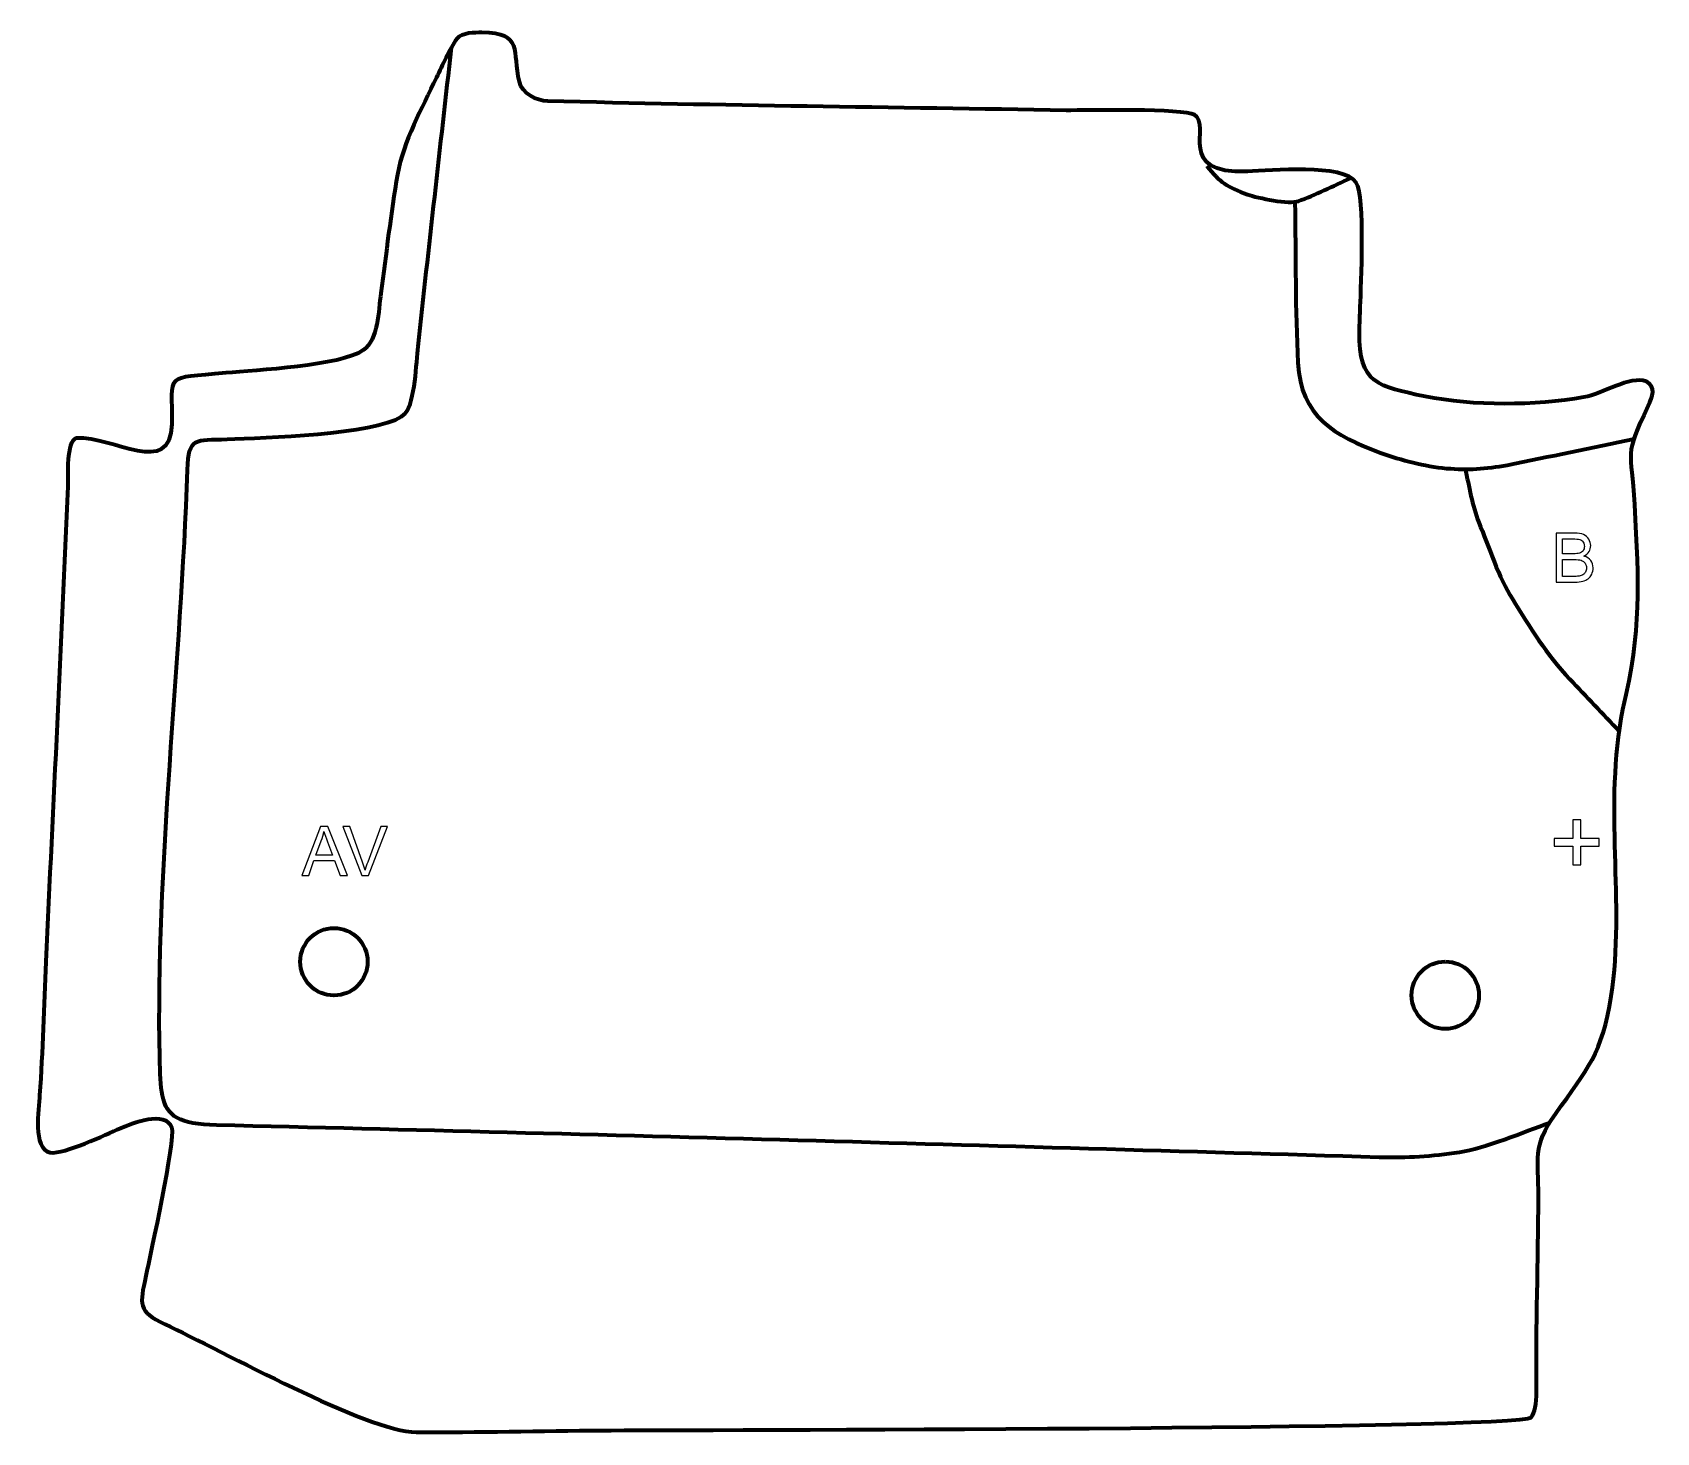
# Model space of a CAD drawing. Header units: millimetres. Extents: x -508 to 95, y 147 to 666.
import ezdxf

# ---------------------------------------------------------------- set-up
doc = ezdxf.new("R2010")
doc.units = ezdxf.units.MM
doc.header["$MEASUREMENT"] = 0
doc.layers.add('layer 2', color=7, linetype='Continuous')
doc.layers.add('layer 3', color=7, linetype='Continuous')

msp = doc.modelspace()

# ---------------------------------------------------------------- linework, layer by layer
at = {"layer": 'layer 2', "color": 142, "lineweight": 200}
for centre in [(-396.3913, 321.4592), (16.2258, 309.0237)]:
    msp.add_ellipse(centre, major_axis=(0, 12.5), ratio=1, dxfattribs=at)
at = {"layer": 'layer 2', "color": 142, "lineweight": 158}
for points, knots in [([(54.8739, 261.5727), (45.6551, 258.2431), (30.6127, 251.9851), (21.5308, 250.6594), (21.5308, 250.6594), (11.0353, 249.1273), (2.2356, 248.5325), (-8.3601, 248.8479), (-8.3601, 248.8479), (-152.1738, 253.1296), (-296.118, 257.3122), (-439.9491, 260.7864), (-439.9491, 260.7864), (-453.8709, 261.1223), (-458.4234, 263.9607), (-460.0465, 271.7481), (-460.0465, 271.7481), (-460.8005, 275.3655), (-460.9225, 280.0509), (-461.0579, 286.0493), (-461.0579, 286.0493), (-462.6269, 355.5207), (-453.113, 432.6444), (-450.754, 504.0636), (-450.754, 504.0636), (-450.3436, 516.5764), (-448.0354, 514.9339), (-436.0647, 515.4574), (-436.0647, 515.4574), (-422.1806, 516.0645), (-381.7946, 517.0288), (-371.2595, 523.9081), (-371.2595, 523.9081), (-371.2595, 523.9081), (-369.8813, 525.1225), (-369.8813, 525.1225), (-369.8813, 525.1225), (-366.2194, 529.2608), (-365.8187, 543.9614), (-365.1758, 549.8348), (-365.1758, 549.8348), (-361.118, 586.8623), (-356.8942, 623.8854), (-352.7471, 660.9046)], [0, 0, 0, 0, 0.08333333, 0.08333333, 0.08333333, 0.08333333, 0.16666667, 0.16666667, 0.16666667, 0.16666667, 0.25, 0.25, 0.25, 0.25, 0.33333333, 0.33333333, 0.33333333, 0.33333333, 0.41666667, 0.41666667, 0.41666667, 0.41666667, 0.5, 0.5, 0.5, 0.5, 0.58333333, 0.58333333, 0.58333333, 0.58333333, 0.66666667, 0.66666667, 0.66666667, 0.66666667, 0.75, 0.75, 0.75, 0.75, 0.83333333, 0.83333333, 0.83333333, 0.83333333, 1, 1, 1, 1]), ([(-72.2842, 616.9669), (-67.4801, 610.6546), (-64.7879, 609.0905), (-57.1702, 606.3195), (-57.1702, 606.3195), (-53.4077, 604.9509), (-41.7324, 602.5372), (-38.2308, 603.8337), (-38.2308, 603.8337), (-32.348, 606.0119), (-25.0837, 609.5701), (-19.169, 612.2044)], [0, 0, 0, 0, 0.25, 0.25, 0.25, 0.25, 0.5, 0.5, 0.5, 0.5, 1, 1, 1, 1]), ([(-39.6081, 603.2747), (-39.2683, 583.4359), (-39.5106, 563.6048), (-38.5063, 543.7824), (-38.5063, 543.7824), (-37.4494, 523.7255), (-24.9155, 516.6815), (-7.7746, 510.3919), (-7.7746, 510.3919), (-0.0028, 507.5903), (8.4232, 505.4526), (16.6548, 504.6243), (16.6548, 504.6243), (24.4981, 503.9331), (31.4134, 504.4368), (39.1469, 505.8114), (39.1469, 505.8114), (54.8827, 509.0071), (70.6285, 512.3359), (86.3597, 515.5803)], [0, 0, 0, 0, 0.16666667, 0.16666667, 0.16666667, 0.16666667, 0.33333333, 0.33333333, 0.33333333, 0.33333333, 0.5, 0.5, 0.5, 0.5, 0.66666667, 0.66666667, 0.66666667, 0.66666667, 1, 1, 1, 1]), ([(23.5924, 504.6013), (25.0851, 497.7596), (26.1397, 491.0677), (28.7096, 484.5765), (28.7096, 484.5765), (32.0356, 476.1754), (36.3882, 463.5929), (41.0148, 456.2731), (41.0148, 456.2731), (48, 445.2329), (53.4884, 435.8686), (62.5241, 426.329), (62.5241, 426.329), (68.6167, 419.8966), (74.7311, 413.4871), (80.8178, 407.0473)], [0, 0, 0, 0, 0.2, 0.2, 0.2, 0.2, 0.4, 0.4, 0.4, 0.4, 0.6, 0.6, 0.6, 0.6, 1, 1, 1, 1])]:
    msp.add_open_spline(points, degree=3, knots=knots, dxfattribs=at)
at = {"layer": 'layer 2', "color": 142}
for points, knots in [([(57.3775, 462.3848), (57.3775, 462.3848), (57.3775, 480.5712), (57.3775, 480.5712), (57.3775, 480.5712), (57.3775, 480.5712), (64.2016, 480.5712), (64.2016, 480.5712), (64.2016, 480.5712), (65.5902, 480.5712), (66.7035, 480.3892), (67.546, 480.0209), (67.546, 480.0209), (68.3842, 479.6526), (69.0403, 479.0853), (69.5145, 478.3191), (69.5145, 478.3191), (69.9928, 477.5571), (70.2299, 476.757), (70.2299, 475.9188), (70.2299, 475.9188), (70.2299, 475.1441), (70.0182, 474.4117), (69.5991, 473.7259), (69.5991, 473.7259), (69.18, 473.0401), (68.545, 472.4855), (67.6941, 472.0622), (67.6941, 472.0622), (68.7948, 471.7405), (69.6415, 471.1901), (70.2299, 470.4112), (70.2299, 470.4112), (70.8226, 469.6365), (71.1189, 468.7179), (71.1189, 467.6595), (71.1189, 467.6595), (71.1189, 466.8044), (70.9369, 466.0128), (70.577, 465.2804), (70.577, 465.2804), (70.2172, 464.548), (69.7727, 463.985), (69.2435, 463.5871), (69.2435, 463.5871), (68.7144, 463.1934), (68.0497, 462.8928), (67.2539, 462.6896), (67.2539, 462.6896), (66.4538, 462.4864), (65.4759, 462.3848), (64.3159, 462.3848), (64.3159, 462.3848), (64.3159, 462.3848), (57.3775, 462.3848), (57.3775, 462.3848)], [0, 0, 0, 0, 0.06666667, 0.06666667, 0.06666667, 0.06666667, 0.13333333, 0.13333333, 0.13333333, 0.13333333, 0.2, 0.2, 0.2, 0.2, 0.26666667, 0.26666667, 0.26666667, 0.26666667, 0.33333333, 0.33333333, 0.33333333, 0.33333333, 0.4, 0.4, 0.4, 0.4, 0.46666667, 0.46666667, 0.46666667, 0.46666667, 0.53333333, 0.53333333, 0.53333333, 0.53333333, 0.6, 0.6, 0.6, 0.6, 0.66666667, 0.66666667, 0.66666667, 0.66666667, 0.73333333, 0.73333333, 0.73333333, 0.73333333, 0.8, 0.8, 0.8, 0.8, 0.86666667, 0.86666667, 0.86666667, 0.86666667, 1, 1, 1, 1]), ([(59.7905, 472.9258), (59.7905, 472.9258), (63.7233, 472.9258), (63.7233, 472.9258), (63.7233, 472.9258), (64.7901, 472.9258), (65.5563, 472.9978), (66.0177, 473.1375), (66.0177, 473.1375), (66.6316, 473.3195), (67.093, 473.6243), (67.402, 474.0476), (67.402, 474.0476), (67.7111, 474.471), (67.8677, 475.0001), (67.8677, 475.6394), (67.8677, 475.6394), (67.8677, 476.2447), (67.7238, 476.7781), (67.4317, 477.2353), (67.4317, 477.2353), (67.1438, 477.6968), (66.7289, 478.0143), (66.1913, 478.1836), (66.1913, 478.1836), (65.6537, 478.3529), (64.7308, 478.4376), (63.4269, 478.4376), (63.4269, 478.4376), (63.4269, 478.4376), (59.7905, 478.4376), (59.7905, 478.4376), (59.7905, 478.4376), (59.7905, 478.4376), (59.7905, 472.9258), (59.7905, 472.9258)], [0, 0, 0, 0, 0.1, 0.1, 0.1, 0.1, 0.2, 0.2, 0.2, 0.2, 0.3, 0.3, 0.3, 0.3, 0.4, 0.4, 0.4, 0.4, 0.5, 0.5, 0.5, 0.5, 0.6, 0.6, 0.6, 0.6, 0.7, 0.7, 0.7, 0.7, 0.8, 0.8, 0.8, 0.8, 1, 1, 1, 1]), ([(59.7905, 464.5184), (59.7905, 464.5184), (64.3202, 464.5184), (64.3202, 464.5184), (64.3202, 464.5184), (65.0991, 464.5184), (65.6452, 464.548), (65.9627, 464.6073), (65.9627, 464.6073), (66.513, 464.7047), (66.9787, 464.8698), (67.3512, 465.1026), (67.3512, 465.1026), (67.7238, 465.3354), (68.0286, 465.6741), (68.2699, 466.1186), (68.2699, 466.1186), (68.5112, 466.5631), (68.6297, 467.0753), (68.6297, 467.6553), (68.6297, 467.6553), (68.6297, 468.3369), (68.4561, 468.9253), (68.1048, 469.4291), (68.1048, 469.4291), (67.7576, 469.9328), (67.275, 470.2842), (66.657, 470.4874), (66.657, 470.4874), (66.0431, 470.6906), (65.1541, 470.7922), (63.9984, 470.7922), (63.9984, 470.7922), (63.9984, 470.7922), (59.7905, 470.7922), (59.7905, 470.7922), (59.7905, 470.7922), (59.7905, 470.7922), (59.7905, 464.5184), (59.7905, 464.5184)], [0, 0, 0, 0, 0.09090909, 0.09090909, 0.09090909, 0.09090909, 0.18181818, 0.18181818, 0.18181818, 0.18181818, 0.27272727, 0.27272727, 0.27272727, 0.27272727, 0.36363636, 0.36363636, 0.36363636, 0.36363636, 0.45454545, 0.45454545, 0.45454545, 0.45454545, 0.54545455, 0.54545455, 0.54545455, 0.54545455, 0.63636364, 0.63636364, 0.63636364, 0.63636364, 0.72727273, 0.72727273, 0.72727273, 0.72727273, 0.81818182, 0.81818182, 0.81818182, 0.81818182, 1, 1, 1, 1]), ([(63.5804, 357.434), (63.5804, 357.434), (63.5804, 364.3485), (63.5804, 364.3485), (63.5804, 364.3485), (63.5804, 364.3485), (56.7013, 364.3485), (56.7013, 364.3485), (56.7013, 364.3485), (56.7013, 364.3485), (56.7013, 367.2413), (56.7013, 367.2413), (56.7013, 367.2413), (56.7013, 367.2413), (63.5804, 367.2413), (63.5804, 367.2413), (63.5804, 367.2413), (63.5804, 367.2413), (63.5804, 374.1204), (63.5804, 374.1204), (63.5804, 374.1204), (63.5804, 374.1204), (66.5085, 374.1204), (66.5085, 374.1204), (66.5085, 374.1204), (66.5085, 374.1204), (66.5085, 367.2413), (66.5085, 367.2413), (66.5085, 367.2413), (66.5085, 367.2413), (73.3877, 367.2413), (73.3877, 367.2413), (73.3877, 367.2413), (73.3877, 367.2413), (73.3877, 364.3485), (73.3877, 364.3485), (73.3877, 364.3485), (73.3877, 364.3485), (66.5085, 364.3485), (66.5085, 364.3485), (66.5085, 364.3485), (66.5085, 364.3485), (66.5085, 357.434), (66.5085, 357.434), (66.5085, 357.434), (66.5085, 357.434), (63.5804, 357.434), (63.5804, 357.434)], [0, 0, 0, 0, 0.07692308, 0.07692308, 0.07692308, 0.07692308, 0.15384615, 0.15384615, 0.15384615, 0.15384615, 0.23076923, 0.23076923, 0.23076923, 0.23076923, 0.30769231, 0.30769231, 0.30769231, 0.30769231, 0.38461538, 0.38461538, 0.38461538, 0.38461538, 0.46153846, 0.46153846, 0.46153846, 0.46153846, 0.53846154, 0.53846154, 0.53846154, 0.53846154, 0.61538462, 0.61538462, 0.61538462, 0.61538462, 0.69230769, 0.69230769, 0.69230769, 0.69230769, 0.76923077, 0.76923077, 0.76923077, 0.76923077, 0.84615385, 0.84615385, 0.84615385, 0.84615385, 1, 1, 1, 1]), ([(-408.3285, 353.5086), (-408.3285, 353.5086), (-401.352, 371.695), (-401.352, 371.695), (-401.352, 371.695), (-401.352, 371.695), (-398.7061, 371.695), (-398.7061, 371.695), (-398.7061, 371.695), (-398.7061, 371.695), (-391.302, 353.5086), (-391.302, 353.5086), (-391.302, 353.5086), (-391.302, 353.5086), (-394.041, 353.5086), (-394.041, 353.5086), (-394.041, 353.5086), (-394.041, 353.5086), (-396.145, 359.0204), (-396.145, 359.0204), (-396.145, 359.0204), (-396.145, 359.0204), (-403.8031, 359.0204), (-403.8031, 359.0204), (-403.8031, 359.0204), (-403.8031, 359.0204), (-405.7758, 353.5086), (-405.7758, 353.5086), (-405.7758, 353.5086), (-405.7758, 353.5086), (-408.3285, 353.5086), (-408.3285, 353.5086)], [0, 0, 0, 0, 0.11111111, 0.11111111, 0.11111111, 0.11111111, 0.22222222, 0.22222222, 0.22222222, 0.22222222, 0.33333333, 0.33333333, 0.33333333, 0.33333333, 0.44444444, 0.44444444, 0.44444444, 0.44444444, 0.55555556, 0.55555556, 0.55555556, 0.55555556, 0.66666667, 0.66666667, 0.66666667, 0.66666667, 0.77777778, 0.77777778, 0.77777778, 0.77777778, 1, 1, 1, 1]), ([(-403.0961, 360.9762), (-403.0961, 360.9762), (-396.8985, 360.9762), (-396.8985, 360.9762), (-396.8985, 360.9762), (-396.8985, 360.9762), (-398.795, 366.0181), (-398.795, 366.0181), (-398.795, 366.0181), (-399.3665, 367.5506), (-399.7983, 368.8163), (-400.0989, 369.8154), (-400.0989, 369.8154), (-400.3487, 368.6301), (-400.6831, 367.4659), (-401.1022, 366.3144), (-401.1022, 366.3144), (-401.1022, 366.3144), (-403.0961, 360.9762), (-403.0961, 360.9762)], [0, 0, 0, 0, 0.16666667, 0.16666667, 0.16666667, 0.16666667, 0.33333333, 0.33333333, 0.33333333, 0.33333333, 0.5, 0.5, 0.5, 0.5, 0.66666667, 0.66666667, 0.66666667, 0.66666667, 1, 1, 1, 1]), ([(-386.095, 353.5086), (-386.095, 353.5086), (-393.1223, 371.695), (-393.1223, 371.695), (-393.1223, 371.695), (-393.1223, 371.695), (-390.5146, 371.695), (-390.5146, 371.695), (-390.5146, 371.695), (-390.5146, 371.695), (-385.7902, 358.4785), (-385.7902, 358.4785), (-385.7902, 358.4785), (-385.4134, 357.4202), (-385.0917, 356.4296), (-384.8377, 355.5025), (-384.8377, 355.5025), (-384.5583, 356.4973), (-384.2323, 357.4879), (-383.8598, 358.4785), (-383.8598, 358.4785), (-383.8598, 358.4785), (-378.9576, 371.695), (-378.9576, 371.695), (-378.9576, 371.695), (-378.9576, 371.695), (-376.5023, 371.695), (-376.5023, 371.695), (-376.5023, 371.695), (-376.5023, 371.695), (-383.5931, 353.5086), (-383.5931, 353.5086), (-383.5931, 353.5086), (-383.5931, 353.5086), (-386.095, 353.5086), (-386.095, 353.5086)], [0, 0, 0, 0, 0.1, 0.1, 0.1, 0.1, 0.2, 0.2, 0.2, 0.2, 0.3, 0.3, 0.3, 0.3, 0.4, 0.4, 0.4, 0.4, 0.5, 0.5, 0.5, 0.5, 0.6, 0.6, 0.6, 0.6, 0.7, 0.7, 0.7, 0.7, 0.8, 0.8, 0.8, 0.8, 1, 1, 1, 1])]:
    msp.add_open_spline(points, degree=3, knots=knots, dxfattribs=at)
at = {"layer": 'layer 3', "color": 242, "lineweight": 158}
msp.add_open_spline([(-350.7011, 664.2028), (-348.8242, 666.4229), (-344.2369, 666.3438), (-341.5027, 666.3912), (-341.5027, 666.3912), (-325.7944, 666.1267), (-330.2838, 659.5969), (-327.5387, 648.0472), (-327.5387, 648.0472), (-326.5013, 643.6827), (-321.2141, 641.0582), (-317.0114, 640.9481), (-317.0114, 640.9481), (-252.8873, 639.2686), (-188.635, 638.6557), (-124.4802, 637.5058), (-124.4802, 637.5058), (-117.0205, 637.481), (-80.8418, 638.2785), (-76.89, 635.8512), (-76.89, 635.8512), (-70.249, 631.7722), (-84.3369, 613.6462), (-57.0883, 614.8624), (-57.0883, 614.8624), (-48.8149, 615.2448), (-21.5753, 617.8052), (-16.8454, 610.6652), (-16.8454, 610.6652), (-13.4659, 605.5638), (-15.0611, 572.4026), (-15.3347, 564.7105), (-15.3347, 564.7105), (-15.4463, 561.5723), (-15.5675, 558.4344), (-15.6802, 555.2962), (-15.6802, 555.2962), (-15.9952, 535.9004), (-8.6698, 535.0157), (8.7168, 531.2978), (8.7168, 531.2978), (26.7135, 527.7222), (49.5739, 527.7978), (67.632, 531.0119), (67.632, 531.0119), (74.832, 532.2933), (84.6526, 539.0301), (90.8916, 536.8949), (90.8916, 536.8949), (94.6541, 534.603), (93.233, 531.4337), (91.5699, 527.8462), (91.5699, 527.8462), (82.5694, 508.5895), (85.4202, 512.1806), (86.5474, 491.145), (86.5474, 491.145), (88.1727, 461.164), (89.2137, 444.9066), (82.1756, 415.0862), (82.1756, 415.0862), (75.0087, 379.0308), (83.1038, 343.4176), (77.8614, 308.6423), (77.8614, 308.6423), (74.2637, 287.1533), (69.3322, 281.7989), (57.095, 264.8717), (57.095, 264.8717), (48.4622, 252.9303), (50.8508, 248.192), (50.8136, 234.3831), (50.8136, 234.3831), (50.7489, 210.2502), (49.8495, 186.1364), (50.0961, 161.993), (50.0961, 161.993), (50.1462, 157.0809), (49.4636, 154.1084), (48.0629, 152.3295), (48.0629, 152.3295), (44.4183, 147.7009), (-270.9437, 147.6882), (-296.6698, 147.4884), (-296.6698, 147.4884), (-319.5774, 147.3086), (-343.013, 146.6997), (-365.8423, 146.8395), (-365.8423, 146.8395), (-384.0483, 146.9509), (-438.2278, 177.125), (-459.2015, 186.9221), (-459.2015, 186.9221), (-469.2845, 191.6321), (-468.5126, 194.2787), (-466.2341, 204.8104), (-466.2341, 204.8104), (-464.5567, 212.7195), (-455.216, 255.4377), (-456.602, 259.7521), (-456.602, 259.7521), (-458.8311, 266.6911), (-471.546, 261.457), (-475.6826, 259.6536), (-475.6826, 259.6536), (-481.1731, 257.2598), (-496.3929, 250.0598), (-501.7831, 250.5973), (-501.7831, 250.5973), (-508.3226, 252.249), (-506.0538, 266.6083), (-505.6691, 271.9009), (-505.6691, 271.9009), (-504.4758, 288.3147), (-504.1293, 305.002), (-503.3814, 321.4647), (-503.3814, 321.4647), (-500.6665, 380.2194), (-497.6087, 439.1486), (-495.2375, 497.8949), (-495.2375, 497.8949), (-495.0835, 501.7088), (-495.974, 514.6874), (-492.0554, 515.8352), (-492.0554, 515.8352), (-478.1493, 516.6), (-457.1457, 500.7817), (-456.6127, 521.0792), (-456.6127, 521.0792), (-456.3821, 540.3423), (-459.925, 537.8307), (-436.5609, 540.0333), (-436.5609, 540.0333), (-425.4213, 541.0657), (-393.7093, 542.6002), (-385.5342, 548.4617), (-385.5342, 548.4617), (-379.8733, 552.5207), (-379.8979, 562.956), (-378.9915, 569.6342), (-378.9915, 569.6342), (-377.0298, 584.0677), (-375.2581, 599.482), (-372.7764, 613.7481), (-372.7764, 613.7481), (-370.5878, 626.3291), (-363.7818, 638.088), (-358.3431, 649.682), (-358.3431, 649.682), (-356.1564, 654.3436), (-353.5847, 659.9719), (-350.7011, 664.2028)], degree=3, knots=[0, 0, 0, 0, 0.02564103, 0.02564103, 0.02564103, 0.02564103, 0.05128205, 0.05128205, 0.05128205, 0.05128205, 0.07692308, 0.07692308, 0.07692308, 0.07692308, 0.1025641, 0.1025641, 0.1025641, 0.1025641, 0.12820513, 0.12820513, 0.12820513, 0.12820513, 0.15384615, 0.15384615, 0.15384615, 0.15384615, 0.17948718, 0.17948718, 0.17948718, 0.17948718, 0.20512821, 0.20512821, 0.20512821, 0.20512821, 0.23076923, 0.23076923, 0.23076923, 0.23076923, 0.25641026, 0.25641026, 0.25641026, 0.25641026, 0.28205128, 0.28205128, 0.28205128, 0.28205128, 0.30769231, 0.30769231, 0.30769231, 0.30769231, 0.33333333, 0.33333333, 0.33333333, 0.33333333, 0.35897436, 0.35897436, 0.35897436, 0.35897436, 0.38461538, 0.38461538, 0.38461538, 0.38461538, 0.41025641, 0.41025641, 0.41025641, 0.41025641, 0.43589744, 0.43589744, 0.43589744, 0.43589744, 0.46153846, 0.46153846, 0.46153846, 0.46153846, 0.48717949, 0.48717949, 0.48717949, 0.48717949, 0.51282051, 0.51282051, 0.51282051, 0.51282051, 0.53846154, 0.53846154, 0.53846154, 0.53846154, 0.56410256, 0.56410256, 0.56410256, 0.56410256, 0.58974359, 0.58974359, 0.58974359, 0.58974359, 0.61538462, 0.61538462, 0.61538462, 0.61538462, 0.64102564, 0.64102564, 0.64102564, 0.64102564, 0.66666667, 0.66666667, 0.66666667, 0.66666667, 0.69230769, 0.69230769, 0.69230769, 0.69230769, 0.71794872, 0.71794872, 0.71794872, 0.71794872, 0.74358974, 0.74358974, 0.74358974, 0.74358974, 0.76923077, 0.76923077, 0.76923077, 0.76923077, 0.79487179, 0.79487179, 0.79487179, 0.79487179, 0.82051282, 0.82051282, 0.82051282, 0.82051282, 0.84615385, 0.84615385, 0.84615385, 0.84615385, 0.87179487, 0.87179487, 0.87179487, 0.87179487, 0.8974359, 0.8974359, 0.8974359, 0.8974359, 0.92307692, 0.92307692, 0.92307692, 0.92307692, 0.94871795, 0.94871795, 0.94871795, 0.94871795, 1, 1, 1, 1], dxfattribs=at)

doc.saveas('drawing.dxf')
